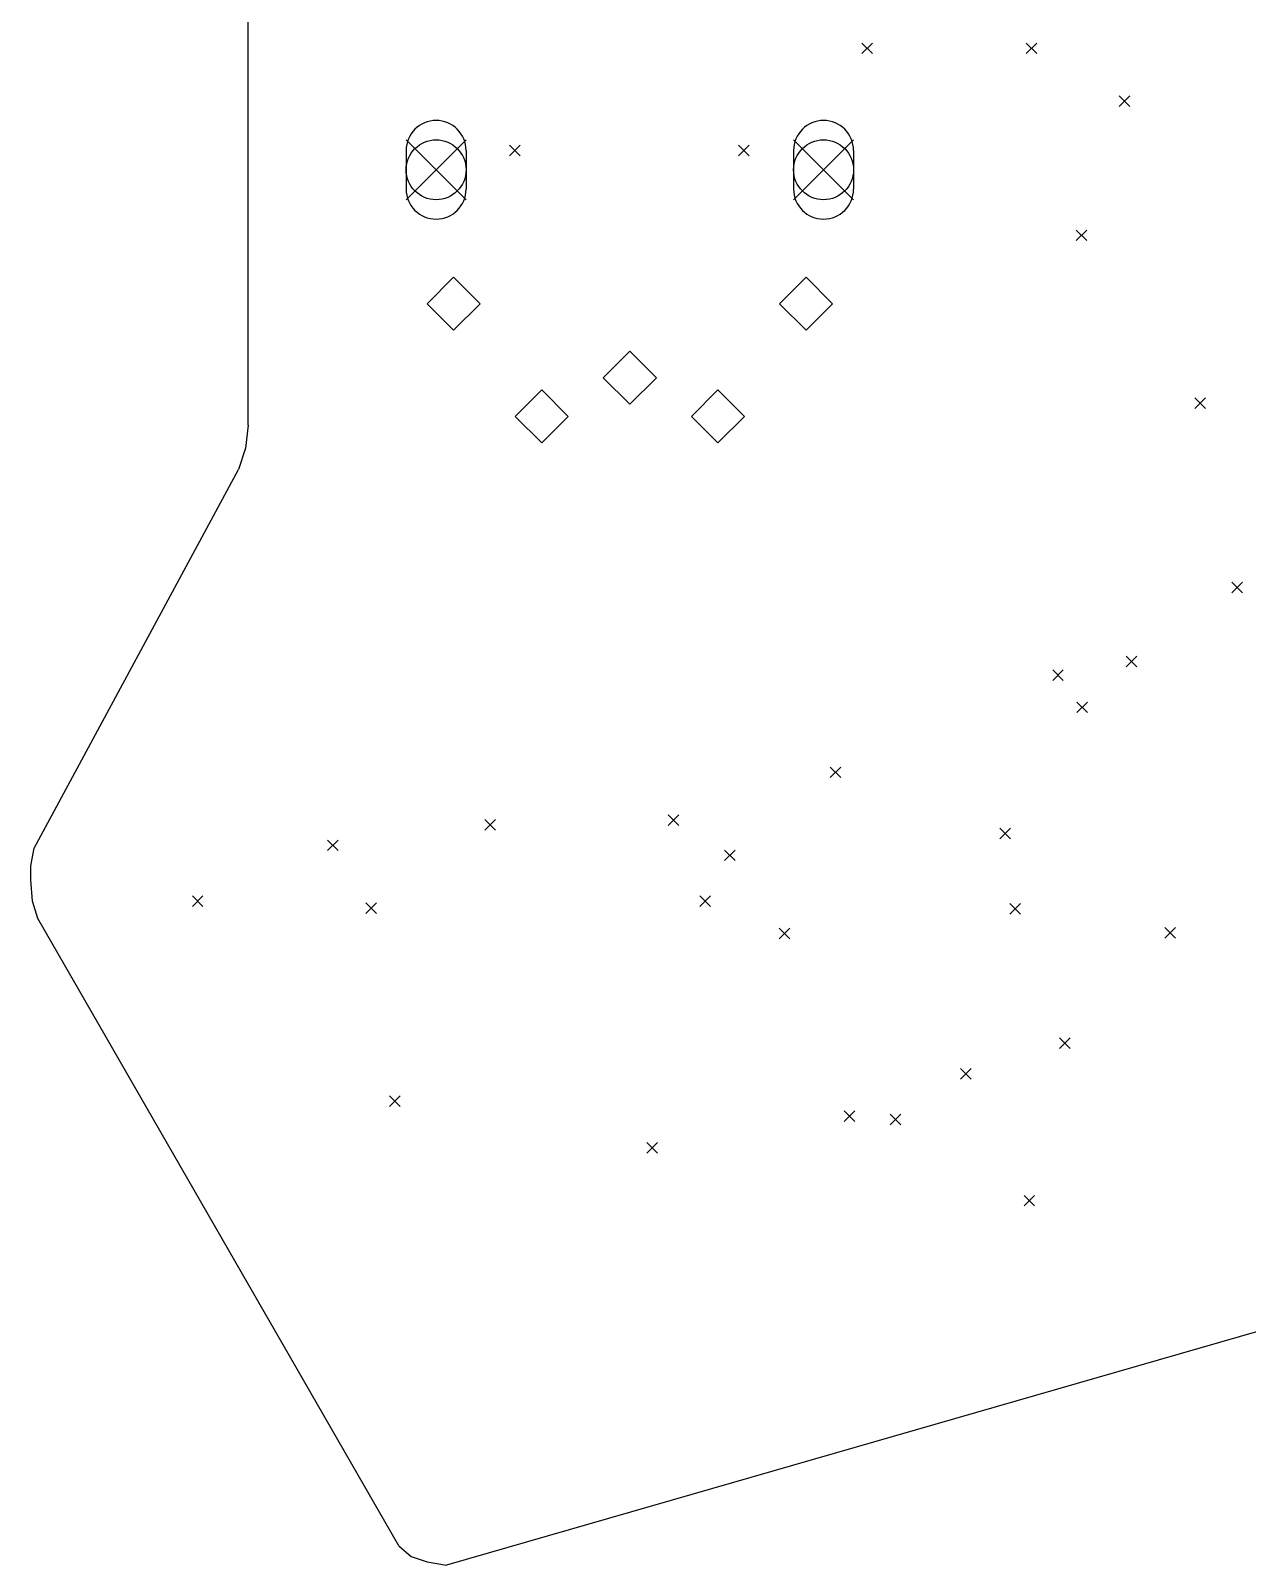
# Model space of a CAD drawing. Extents: x 3.15 to 8.88, y -6.73 to -1.38.
# Drawn here: x 3.232 to 4.592, y -5.778 to -4.063 of the extents above; entities that cross this region are included whole.
import ezdxf

# ---------------------------------------------------------------- set-up
doc = ezdxf.new("R2010")
doc.units = 0
doc.header["$MEASUREMENT"] = 0
doc.layers.add('BLACK', color=7, linetype='CONTINUOUS')

msp = doc.modelspace()

# ---------------------------------------------------------------- linework, layer by layer
at = {"layer": 'BLACK', "linetype": 'CONTINUOUS'}
for p, q in [((3.4754, -4.50394), (3.47535, -1.51486)), ((4.16099, -4.07688), (4.1728, -4.08869)), ((4.1728, -4.07688), (4.16099, -4.08869)), ((4.3444, -4.07688), (4.35621, -4.08869)), ((4.35621, -4.07688), (4.3444, -4.08869)), ((4.44839, -4.13593), (4.4602, -4.14774)), ((4.4602, -4.13593), (4.44839, -4.14774)), ((3.65174, -4.18504), (3.71867, -4.25197)), ((3.71867, -4.18504), (3.65174, -4.25197)), ((3.65174, -4.19685), (3.65174, -4.24016)), ((3.71867, -4.19685), (3.71867, -4.24016)), ((3.76729, -4.19105), (3.7791, -4.20286)), ((3.7791, -4.19105), (3.76729, -4.20286)), ((4.02319, -4.19105), (4.035, -4.20286)), ((4.035, -4.19105), (4.02319, -4.20286)), ((4.08466, -4.18504), (4.15158, -4.25197)), ((4.15158, -4.18504), (4.08466, -4.25197)), ((4.08466, -4.19685), (4.08466, -4.24016)), ((4.15158, -4.19685), (4.15158, -4.24016)), ((4.40046, -4.28577), (4.41227, -4.29758)), ((4.41227, -4.28577), (4.40046, -4.29758)), ((3.70481, -4.33848), (3.67519, -4.36811)), ((3.73444, -4.36811), (3.70481, -4.33848)), ((4.09851, -4.33848), (4.06889, -4.36811)), ((4.12814, -4.36811), (4.09851, -4.33848)), ((3.67519, -4.36811), (3.70481, -4.39774)), ((3.70481, -4.39774), (3.73444, -4.36811)), ((4.06889, -4.36811), (4.09851, -4.39774)), ((4.09851, -4.39774), (4.12814, -4.36811)), ((3.90166, -4.42116), (3.87204, -4.45079)), ((3.93129, -4.45079), (3.90166, -4.42116)), ((3.87204, -4.45079), (3.90166, -4.48041)), ((3.90166, -4.48041), (3.93129, -4.45079)), ((3.80324, -4.46447), (3.77361, -4.49409)), ((3.83286, -4.49409), (3.80324, -4.46447)), ((4.00009, -4.46447), (3.97046, -4.49409)), ((4.02971, -4.49409), (4.00009, -4.46447)), ((4.53296, -4.47327), (4.54477, -4.48508)), ((4.54477, -4.47327), (4.53296, -4.48508)), ((3.4754, -4.50394), (3.47244, -4.52953)), ((3.77361, -4.49409), (3.80324, -4.52372)), ((3.80324, -4.52372), (3.83286, -4.49409)), ((3.97046, -4.49409), (4.00009, -4.52372)), ((4.00009, -4.52372), (4.02971, -4.49409)), ((3.47244, -4.52953), (3.46457, -4.55315)), ((3.23622, -4.97638), (3.46457, -4.55315)), ((4.57437, -4.67924), (4.58619, -4.69105)), ((4.58619, -4.67924), (4.57437, -4.69105)), ((4.45626, -4.76191), (4.46808, -4.77373)), ((4.46808, -4.76191), (4.45626, -4.77373)), ((4.37409, -4.77716), (4.38591, -4.78897)), ((4.38591, -4.77716), (4.37409, -4.78897)), ((4.40115, -4.8131), (4.41296, -4.82491)), ((4.41296, -4.8131), (4.40115, -4.82491)), ((4.12546, -4.88577), (4.13727, -4.89758)), ((4.13727, -4.88577), (4.12546, -4.89758)), ((3.7398, -4.94453), (3.75161, -4.95634)), ((3.75161, -4.94453), (3.7398, -4.95634)), ((3.94445, -4.93908), (3.95626, -4.95089)), ((3.95626, -4.93908), (3.94445, -4.95089)), ((4.31516, -4.95417), (4.32697, -4.96598)), ((4.32697, -4.95417), (4.31516, -4.96598)), ((3.56406, -4.96727), (3.57587, -4.97908)), ((3.57587, -4.96727), (3.56406, -4.97908)), ((3.23228, -4.99606), (3.23622, -4.97638)), ((4.00745, -4.97845), (4.01926, -4.99026)), ((4.01926, -4.97845), (4.00745, -4.99026)), ((3.23228, -5.01181), (3.23228, -4.99606)), ((3.23425, -5.03543), (3.23228, -5.01181)), ((3.24016, -5.05512), (3.23425, -5.03543)), ((3.41296, -5.02963), (3.42477, -5.04144)), ((3.42477, -5.02963), (3.41296, -5.04144)), ((3.60676, -5.03744), (3.61857, -5.04926)), ((3.61857, -5.03744), (3.60676, -5.04926)), ((3.97989, -5.02963), (3.9917, -5.04144)), ((3.9917, -5.02963), (3.97989, -5.04144)), ((4.32616, -5.03817), (4.33797, -5.04999)), ((4.33797, -5.03817), (4.32616, -5.04999)), ((3.6437, -5.75591), (3.24016, -5.05512)), ((4.06855, -5.06577), (4.08036, -5.07758)), ((4.08036, -5.06577), (4.06855, -5.07758)), ((4.49957, -5.06506), (4.51138, -5.07688)), ((4.51138, -5.06506), (4.49957, -5.07688)), ((4.38164, -5.18845), (4.39345, -5.20026)), ((4.39345, -5.18845), (4.38164, -5.20026)), ((4.27123, -5.22254), (4.28304, -5.23436)), ((4.28304, -5.22254), (4.27123, -5.23436)), ((3.63326, -5.25318), (3.64507, -5.26499)), ((3.64507, -5.25318), (3.63326, -5.26499)), ((5.43914, -5.27559), (3.69685, -5.77756)), ((4.1413, -5.26979), (4.15311, -5.2816)), ((4.15311, -5.26979), (4.1413, -5.2816)), ((4.19249, -5.27373), (4.2043, -5.28554)), ((4.2043, -5.27373), (4.19249, -5.28554)), ((3.92083, -5.30522), (3.93264, -5.31703)), ((3.93264, -5.30522), (3.92083, -5.31703)), ((4.34209, -5.36428), (4.3539, -5.37609)), ((4.3539, -5.36428), (4.34209, -5.37609)), ((3.6437, -5.75591), (3.65748, -5.76772)), ((3.65748, -5.76772), (3.6752, -5.77362)), ((3.6752, -5.77362), (3.69685, -5.77756))]:
    msp.add_line(p, q, dxfattribs=at)
at = {"layer": 'BLACK'}
for centre in [(3.6852, -4.2185), (4.11812, -4.2185)]:
    msp.add_circle(centre, 0.03346, dxfattribs=at)
for centre, start, end in [((3.6852, -4.19685), 0, 180), ((4.11812, -4.19685), 0, 180), ((3.6852, -4.24016), 180, 360), ((4.11812, -4.24016), 180, 360)]:
    msp.add_arc(centre, 0.03346, start, end, dxfattribs=at)

doc.saveas('drawing.dxf')
